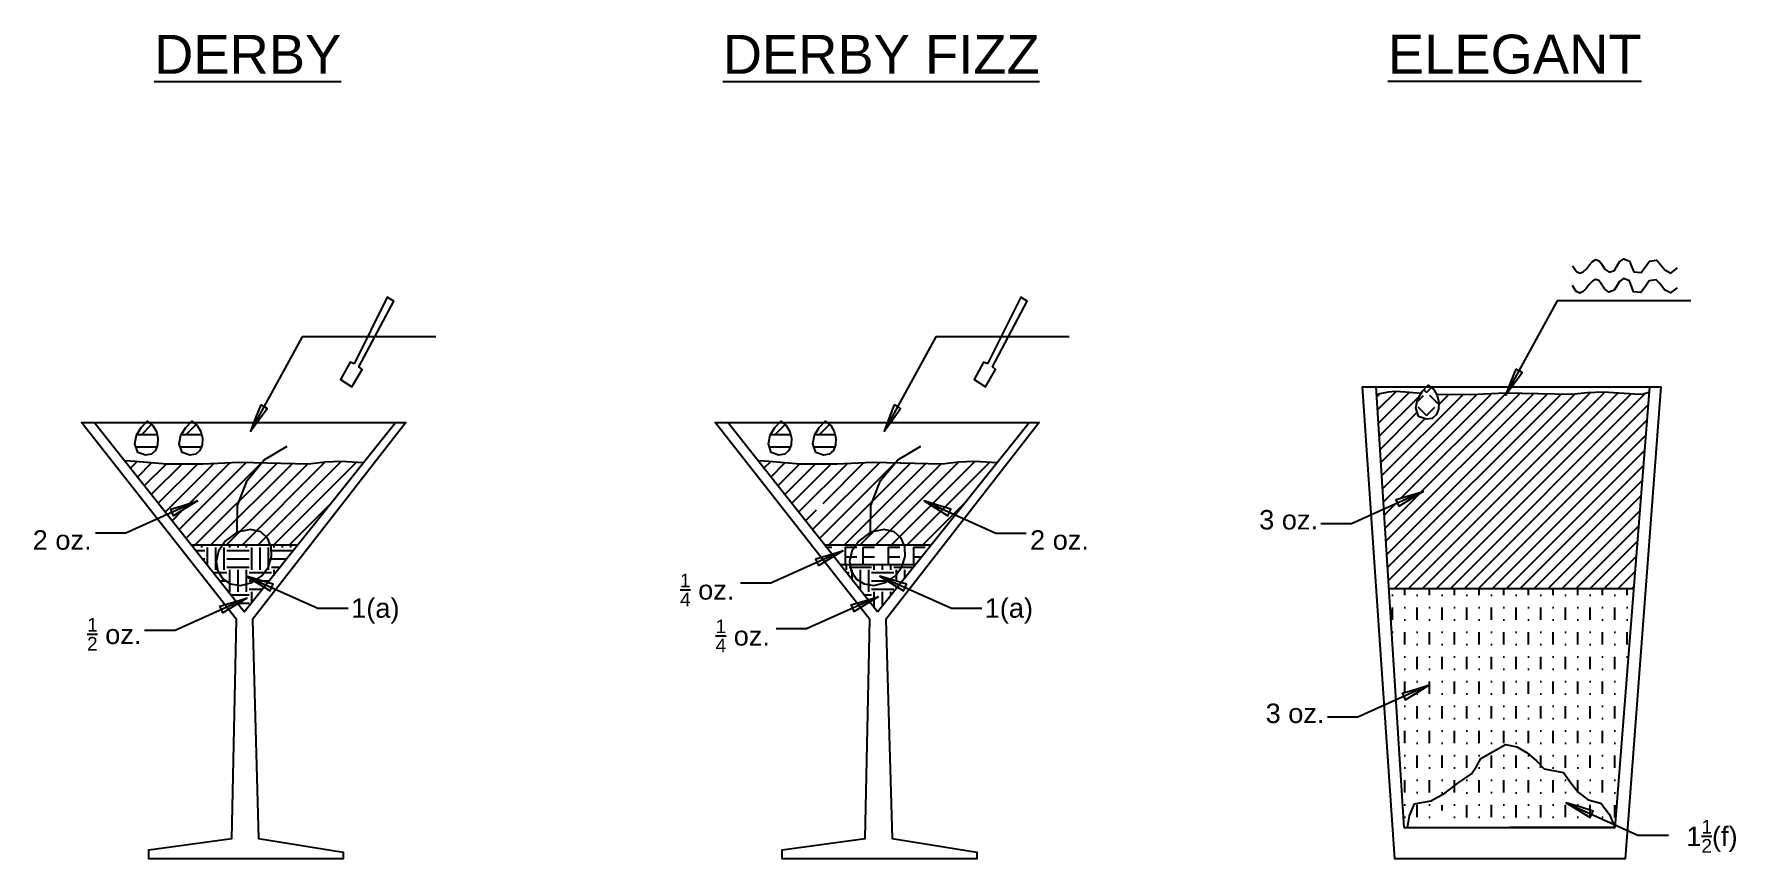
# Model space of a CAD drawing. Header units: metres. Extents: x 0 to 16.5, y 0 to 11.5.
# Drawn here: x 6.762 to 11.138, y 5.291 to 7.411 of the extents above; entities that cross this region are included whole.
import ezdxf

# ---------------------------------------------------------------- set-up
doc = ezdxf.new("R2010")
doc.units = ezdxf.units.M
for name, color, linetype in [('angostura', 23, 'Continuous'), ('bourbon - whiskey', 35, 'Continuous'), ('french (dry) vermouth', 160, 'Continuous'), ('italian (sweet) vermouth', 220, 'Continuous'), ('milk', 253, 'Continuous'), ('rum', 46, 'Continuous')]:
    doc.layers.add(name, color=color, linetype=linetype)
doc.styles.get("Standard").update_dxf_attribs({"font": 'arial.ttf'})
pattern_1 = [(0, (3e-17, 0.49759), (0.05715, 0.05715), [0.05715, -0.05715]), (0, (3e-17, 0.51902), (0.05715, 0.05715), [0.05715, -0.05715]), (0, (3e-17, 0.54045), (0.05715, 0.05715), [0.05715, -0.05715]), (90, (0.007144, 0.547594), (-0.05715, 0.05715), [0.05715, -0.05715]), (90, (0.028575, 0.547594), (-0.05715, 0.05715), [0.05715, -0.05715]), (90, (0.050006, 0.547594), (-0.05715, 0.05715), [0.05715, -0.05715])]

# ---------------------------------------------------------------- blocks, each defined once
blk = doc.blocks.new('A$C17891CB8')
for points in [[(0, 0), (0.001, 0.06819), (0.0256, 0.13222), (0.0697, 0.18533), (0.1289, 0.22087)], [(0, 0), (-0.0306, -0.02332), (-0.048, -0.04942), (-0.0539, -0.07585), (-0.0497, -0.10026), (-0.0368, -0.12028), (-0.0169, -0.13352), (0.0087, -0.13759), (0.0384, -0.1301), (0.064, -0.11257), (0.0807, -0.0893), (0.0887, -0.06331), (0.0879, -0.03771), (0.0785, -0.01546), (0.0607, 0.00027), (0.0345, 0.00645), (0, 0)]]:
    blk.add_lwpolyline(points)
blk = doc.blocks.new('A$C7EF233EF')
for points in [[(0.26617, 0.17318), (0.25609, 0.17746), (0.23156, 0.13265), (0.26064, 0.11371), (0.28679, 0.15847), (0.27865, 0.16498), (0.368, 0.33414), (0.35152, 0.34446), (0.26617, 0.17318)], [(0.02632, 0.06722), (0.01313, 0.03364), (0, 0), (0.02132, 0.02912), (0.0426, 0.05826), (0.03446, 0.06276), (0.02632, 0.06722)], [(0.02632, 0.06722), (0.01313, 0.03364), (0, 0), (0.02132, 0.02912), (0.0426, 0.05826), (0.03446, 0.06276), (0.02632, 0.06722)]]:
    blk.add_lwpolyline(points, close=True)
blk.add_lwpolyline([(0.47635, 0.24257), (0.13309, 0.24257), (0, 0)])
blk = doc.blocks.new('A$C3C0D392B')
blk.add_lwpolyline([(0, 0), (-0.18425, -0.0829), (-0.26258, -0.0829)])
blk.add_lwpolyline([(-0.06532, -0.02941), (-0.06912, -0.02084), (-0.03455, -0.01042), (0, 0), (-0.0307, -0.01893), (-0.06147, -0.03788), (-0.06532, -0.02941)], close=True)
blk = doc.blocks.new('A$C2BFB470F')
blk.add_lwpolyline([(-0.3023, -0.00108), (-0.2964, 0.03386), (-0.2819, 0.06858), (-0.2343, 0.07792), (-0.1936, 0.10049), (-0.1555, 0.12913), (-0.1156, 0.15663), (-0.101, 0.17833), (-0.0882, 0.20123), (-0.0167, 0.24283), (0.0172, 0.23553), (0.0471, 0.21853), (0.0737, 0.19563), (0.0972, 0.17093), (0.1531, 0.16013), (0.1745, 0.13013), (0.1975, 0.10183), (0.2256, 0.0804), (0.2619, 0.07097), (0.2882, 0.0383), (0.3033, -0.00006), (0, 0), (-0.3023, -0.00108)])
blk = doc.blocks.new('A$C58052D40')
for points in [[(0.18923, 0.79742), (0.199, 0.78245), (0.20806, 0.77823), (0.21658, 0.78174), (0.22477, 0.78999), (0.23274, 0.80003), (0.24072, 0.80877), (0.24886, 0.81332), (0.25737, 0.81061), (0.26345, 0.80209), (0.27202, 0.78918), (0.28315, 0.78077), (0.29693, 0.78549), (0.30251, 0.79499), (0.31, 0.80774), (0.32069, 0.81538), (0.33577, 0.80963), (0.34093, 0.79607), (0.34662, 0.78159), (0.36518, 0.77985), (0.37613, 0.79385), (0.38688, 0.80931), (0.40488, 0.81175), (0.41368, 0.80263), (0.42622, 0.78685), (0.44156, 0.77854), (0.45887, 0.792)], [(0.45838, 0.74121), (0.44108, 0.72782), (0.42572, 0.73606), (0.41313, 0.75191), (0.40434, 0.76102), (0.38633, 0.75857), (0.37565, 0.74311), (0.36469, 0.72911), (0.34613, 0.7308), (0.34038, 0.74528), (0.33523, 0.75891), (0.32015, 0.76466), (0.30945, 0.757), (0.30197, 0.74425), (0.29644, 0.73477), (0.28266, 0.73004), (0.27154, 0.73845), (0.26291, 0.75131), (0.25683, 0.75982), (0.24831, 0.76254), (0.24023, 0.75803), (0.23226, 0.74925), (0.22423, 0.73927), (0.21609, 0.73102), (0.20751, 0.72749), (0.19845, 0.73173), (0.18874, 0.7467)], [(0.493, 0.70731), (0.14973, 0.70731), (0.0167, 0.46474)]]:
    blk.add_lwpolyline(points)
blk.add_lwpolyline([(0.04297, 0.53202), (0.02983, 0.49838), (0.0167, 0.46474), (0.03797, 0.49393), (0.0593, 0.52306), (0.05116, 0.52757), (0.04297, 0.53202)], close=True)

msp = doc.modelspace()

# ---------------------------------------------------------------- hatches: boundary and pattern name
at = {"layer": 'angostura'}
h = msp.add_hatch(dxfattribs=at)
h.set_pattern_fill('DOLMIT', color=256, scale=0.005, style=0)
h.set_pattern_definition([(0, (-1.628907, 0), (0, 0.03175), []), (45, (-1.62891, 0), (-0.06349996, 0.06349996), [0.0449013, -0.0898025])])
h.paths.add_polyline_path([(7.0766, 6.3897), (7.0674, 6.4052), (7.0583, 6.4124), (7.0495, 6.4124), (7.0379, 6.4001), (7.0258, 6.3801), (7.0213, 6.3582), (7.0287, 6.3359), (7.0485, 6.3288), (7.0638, 6.3312), (7.0742, 6.3408), (7.0799, 6.3552), (7.0808, 6.3722)])
h.paths.add_polyline_path([(7.0533, 6.4165), (7.0495, 6.4124), (7.0583, 6.4124)])
h = msp.add_hatch(dxfattribs=at)
h.set_pattern_fill('DOLMIT', color=256, scale=0.005, style=0)
h.set_pattern_definition([(0, (-1.514807, 0), (0, 0.03175), []), (45, (-1.51481, 0), (-0.06349996, 0.06349996), [0.0449013, -0.0898025])])
h.paths.add_polyline_path([(7.1907, 6.3897), (7.1815, 6.4052), (7.1724, 6.4124), (7.1636, 6.4124), (7.152, 6.4001), (7.1399, 6.3801), (7.1354, 6.3582), (7.1428, 6.3359), (7.1626, 6.3288), (7.1779, 6.3312), (7.1883, 6.3408), (7.194, 6.3552), (7.1949, 6.3722)])
h.paths.add_polyline_path([(7.1674, 6.4165), (7.1636, 6.4124), (7.1724, 6.4124)])
h = msp.add_hatch(dxfattribs=at)
h.set_pattern_fill('DOLMIT', color=256, scale=0.005, style=0)
h.paths.add_polyline_path([(8.7055, 6.3897), (8.6963, 6.4052), (8.6872, 6.4124), (8.6784, 6.4124), (8.6668, 6.4001), (8.6547, 6.3801), (8.6502, 6.3582), (8.6576, 6.3359), (8.6774, 6.3288), (8.6927, 6.3312), (8.7031, 6.3408), (8.7088, 6.3552), (8.7097, 6.3722)])
h.paths.add_polyline_path([(8.6822, 6.4165), (8.6784, 6.4124), (8.6872, 6.4124)])
h = msp.add_hatch(dxfattribs=at)
h.set_pattern_fill('DOLMIT', color=256, scale=0.005, style=0)
h.set_pattern_definition([(0, (0.1141, 0), (0, 0.03175), []), (45, (0.1141, 0), (-0.06349996, 0.06349996), [0.0449013, -0.0898025])])
h.paths.add_polyline_path([(8.8196, 6.3897), (8.8104, 6.4052), (8.8013, 6.4124), (8.7925, 6.4124), (8.7809, 6.4001), (8.7688, 6.3801), (8.7643, 6.3582), (8.7717, 6.3359), (8.7915, 6.3288), (8.8068, 6.3312), (8.8172, 6.3408), (8.8229, 6.3552), (8.8238, 6.3722)])
h.paths.add_polyline_path([(8.7963, 6.4165), (8.7925, 6.4124), (8.8013, 6.4124)])
at = {"layer": 'bourbon - whiskey'}
h = msp.add_hatch(dxfattribs=at)
h.set_pattern_fill('ANSI31', color=256, scale=0.008, style=0)
h.paths.add_polyline_path([(10.9152, 6.4906), (10.8959, 6.4859), (10.8769, 6.4866), (10.7965, 6.4915), (10.7562, 6.4899), (10.7157, 6.4852), (10.5447, 6.4891), (10.4555, 6.485), (10.3682, 6.4852), (10.3702, 6.4818), (10.3744, 6.4643), (10.3735, 6.4473), (10.3678, 6.4329), (10.3574, 6.4233), (10.3421, 6.4209), (10.3223, 6.428), (10.3149, 6.4503), (10.3194, 6.4722), (10.3291, 6.4883), (10.2877, 6.4918), (10.2755, 6.4926), (10.263, 6.4934), (10.2447, 6.4918), (10.2145, 6.4855), (10.2131, 6.4852), (10.232, 6.1898), (10.2681, 6.206), (10.2643, 6.2146), (10.2989, 6.225), (10.3335, 6.2354), (10.3028, 6.2165), (10.272, 6.1975), (10.2681, 6.206), (10.232, 6.1898), (10.2452, 5.985), (10.8755, 5.985)])
h = msp.add_hatch(dxfattribs=at)
h.set_pattern_fill('ANSI31', color=256, scale=0.009, style=0)
h.set_pattern_definition([(45, (3e-17, 0.497587), (-0.02020558, 0.02020558), [])])
h.paths.add_polyline_path([(7.6093, 6.3095), (7.5522, 6.3129), (7.5103, 6.3113), (7.4681, 6.3066), (7.29, 6.3105), (7.1971, 6.3065), (7.1035, 6.3066), (7.0223, 6.3132), (7.0095, 6.314), (6.9965, 6.3148), (6.9944, 6.3146), (7.1043, 6.1757), (7.1172, 6.1815), (7.1134, 6.1901), (7.148, 6.2005), (7.1825, 6.2109), (7.1518, 6.192), (7.1211, 6.173), (7.1172, 6.1815), (7.1043, 6.1757), (7.1659, 6.098), (7.4398, 6.098)])
h = msp.add_hatch(dxfattribs=at)
h.set_pattern_fill('ANSI31', color=256, scale=0.009, style=0)
h.set_pattern_definition([(45, (1.628907, 0.497587), (-0.02020558, 0.02020558), [])])
h.paths.add_polyline_path([(9.2382, 6.3095), (9.1811, 6.3129), (9.1392, 6.3113), (9.097, 6.3066), (8.9189, 6.3105), (8.826, 6.3065), (8.7324, 6.3066), (8.6512, 6.3132), (8.6384, 6.314), (8.6254, 6.3148), (8.6233, 6.3146), (8.7332, 6.1757), (8.7461, 6.1815), (8.7423, 6.1901), (8.7769, 6.2005), (8.8114, 6.2109), (8.7807, 6.192), (8.75, 6.173), (8.7461, 6.1815), (8.7332, 6.1757), (8.7948, 6.098), (9.0687, 6.098)])
at = {"layer": 'french (dry) vermouth'}
h = msp.add_hatch(dxfattribs=at)
h.set_pattern_fill('F', color=256, scale=0.5, style=0, pattern_type=2)
h.set_pattern_definition([(0, (0.8477, 0.507), (0, 0.5), [0.03, -0.47]), (270, (0.8477, 0.532), (0.5, -9e-17), [0.05, -0.45]), (0, (0.8477, 0.532), (0, 0.5), [0.03, -0.47]), (0, (0.8477, 0.567), (0, 0.5), [0.03, -0.47]), (270, (0.8477, 0.592), (0.5, -9e-17), [0.05, -0.45]), (0, (0.8477, 0.592), (0, 0.5), [0.03, -0.47]), (0, (0.8477, 0.627), (0, 0.5), [0.03, -0.47]), (270, (0.8477, 0.652), (0.5, -9e-17), [0.05, -0.45]), (0, (0.8477, 0.652), (0, 0.5), [0.03, -0.47]), (0, (0.8477, 0.687), (0, 0.5), [0.03, -0.47]), (270, (0.8477, 0.712), (0.5, -9e-17), [0.05, -0.45]), (0, (0.8477, 0.712), (0, 0.5), [0.03, -0.47]), (0, (0.8477, 0.747), (0, 0.5), [0.03, -0.47]), (270, (0.8477, 0.772), (0.5, -9e-17), [0.05, -0.45]), (0, (0.8477, 0.772), (0, 0.5), [0.03, -0.47]), (0, (0.8477, 0.807), (0, 0.5), [0.03, -0.47]), (270, (0.8477, 0.832), (0.5, -9e-17), [0.05, -0.45]), (0, (0.8477, 0.832), (0, 0.5), [0.03, -0.47]), (270, (0.8477, 0.892), (0.5, -9e-17), [0.05, -0.45]), (0, (0.7827, 0.507), (0, 0.5), [0.03, -0.47]), (270, (0.7827, 0.532), (0.5, -9e-17), [0.05, -0.45]), (0, (0.7827, 0.532), (0, 0.5), [0.03, -0.47]), (0, (0.7827, 0.567), (0, 0.5), [0.03, -0.47]), (270, (0.7827, 0.592), (0.5, -9e-17), [0.05, -0.45]), (0, (0.7827, 0.592), (0, 0.5), [0.03, -0.47]), (0, (0.7827, 0.627), (0, 0.5), [0.03, -0.47]), (270, (0.7827, 0.652), (0.5, -9e-17), [0.05, -0.45]), (0, (0.7827, 0.652), (0, 0.5), [0.03, -0.47]), (0, (0.7827, 0.687), (0, 0.5), [0.03, -0.47]), (270, (0.7827, 0.712), (0.5, -9e-17), [0.05, -0.45]), (0, (0.7827, 0.712), (0, 0.5), [0.03, -0.47]), (0, (0.7827, 0.747), (0, 0.5), [0.03, -0.47]), (270, (0.7827, 0.772), (0.5, -9e-17), [0.05, -0.45]), (0, (0.7827, 0.772), (0, 0.5), [0.03, -0.47]), (0, (0.7827, 0.807), (0, 0.5), [0.03, -0.47]), (270, (0.7827, 0.832), (0.5, -9e-17), [0.05, -0.45]), (0, (0.7827, 0.832), (0, 0.5), [0.03, -0.47]), (270, (0.7827, 0.892), (0.5, -9e-17), [0.05, -0.45]), (0, (0.7177, 0.507), (0, 0.5), [0.03, -0.47]), (270, (0.7177, 0.532), (0.5, -9e-17), [0.05, -0.45]), (0, (0.7177, 0.532), (0, 0.5), [0.03, -0.47]), (0, (0.7177, 0.567), (0, 0.5), [0.03, -0.47]), (270, (0.7177, 0.592), (0.5, -9e-17), [0.05, -0.45]), (0, (0.7177, 0.592), (0, 0.5), [0.03, -0.47]), (0, (0.7177, 0.627), (0, 0.5), [0.03, -0.47]), (270, (0.7177, 0.652), (0.5, -9e-17), [0.05, -0.45]), (0, (0.7177, 0.652), (0, 0.5), [0.03, -0.47]), (0, (0.7177, 0.687), (0, 0.5), [0.03, -0.47]), (270, (0.7177, 0.712), (0.5, -9e-17), [0.05, -0.45]), (0, (0.7177, 0.712), (0, 0.5), [0.03, -0.47]), (0, (0.7177, 0.747), (0, 0.5), [0.03, -0.47]), (270, (0.7177, 0.772), (0.5, -9e-17), [0.05, -0.45]), (0, (0.7177, 0.772), (0, 0.5), [0.03, -0.47]), (0, (0.7177, 0.807), (0, 0.5), [0.03, -0.47]), (270, (0.7177, 0.832), (0.5, -9e-17), [0.05, -0.45]), (0, (0.7177, 0.832), (0, 0.5), [0.03, -0.47]), (270, (0.7177, 0.892), (0.5, -9e-17), [0.05, -0.45]), (0, (0.6527, 0.507), (0, 0.5), [0.03, -0.47]), (270, (0.6527, 0.532), (0.5, -9e-17), [0.05, -0.45]), (0, (0.6527, 0.532), (0, 0.5), [0.03, -0.47]), (0, (0.6527, 0.567), (0, 0.5), [0.03, -0.47]), (270, (0.6527, 0.592), (0.5, -9e-17), [0.05, -0.45]), (0, (0.6527, 0.592), (0, 0.5), [0.03, -0.47]), (0, (0.6527, 0.627), (0, 0.5), [0.03, -0.47]), (270, (0.6527, 0.652), (0.5, -9e-17), [0.05, -0.45]), (0, (0.6527, 0.652), (0, 0.5), [0.03, -0.47]), (0, (0.6527, 0.687), (0, 0.5), [0.03, -0.47]), (270, (0.6527, 0.712), (0.5, -9e-17), [0.05, -0.45]), (0, (0.6527, 0.712), (0, 0.5), [0.03, -0.47]), (0, (0.6527, 0.747), (0, 0.5), [0.03, -0.47]), (270, (0.6527, 0.772), (0.5, -9e-17), [0.05, -0.45]), (0, (0.6527, 0.772), (0, 0.5), [0.03, -0.47]), (0, (0.6527, 0.807), (0, 0.5), [0.03, -0.47]), (270, (0.6527, 0.832), (0.5, -9e-17), [0.05, -0.45]), (0, (0.6527, 0.832), (0, 0.5), [0.03, -0.47]), (270, (0.6527, 0.892), (0.5, -9e-17), [0.05, -0.45]), (0, (0.5877, 0.507), (0, 0.5), [0.03, -0.47]), (270, (0.5877, 0.532), (0.5, -9e-17), [0.05, -0.45]), (0, (0.5877, 0.532), (0, 0.5), [0.03, -0.47]), (0, (0.5877, 0.567), (0, 0.5), [0.03, -0.47]), (270, (0.5877, 0.592), (0.5, -9e-17), [0.05, -0.45]), (0, (0.5877, 0.592), (0, 0.5), [0.03, -0.47]), (0, (0.5877, 0.627), (0, 0.5), [0.03, -0.47]), (270, (0.5877, 0.652), (0.5, -9e-17), [0.05, -0.45]), (0, (0.5877, 0.652), (0, 0.5), [0.03, -0.47]), (0, (0.5877, 0.687), (0, 0.5), [0.03, -0.47]), (270, (0.5877, 0.712), (0.5, -9e-17), [0.05, -0.45]), (0, (0.5877, 0.712), (0, 0.5), [0.03, -0.47]), (0, (0.5877, 0.747), (0, 0.5), [0.03, -0.47]), (270, (0.5877, 0.772), (0.5, -9e-17), [0.05, -0.45]), (0, (0.5877, 0.772), (0, 0.5), [0.03, -0.47]), (0, (0.5877, 0.807), (0, 0.5), [0.03, -0.47]), (270, (0.5877, 0.832), (0.5, -9e-17), [0.05, -0.45]), (0, (0.5877, 0.832), (0, 0.5), [0.03, -0.47]), (270, (0.5877, 0.892), (0.5, -9e-17), [0.05, -0.45]), (0, (0.5227, 0.507), (0, 0.5), [0.03, -0.47]), (270, (0.5227, 0.532), (0.5, -9e-17), [0.05, -0.45]), (0, (0.5227, 0.532), (0, 0.5), [0.03, -0.47]), (0, (0.5227, 0.567), (0, 0.5), [0.03, -0.47]), (270, (0.5227, 0.592), (0.5, -9e-17), [0.05, -0.45]), (0, (0.5227, 0.592), (0, 0.5), [0.03, -0.47]), (0, (0.5227, 0.627), (0, 0.5), [0.03, -0.47]), (270, (0.5227, 0.652), (0.5, -9e-17), [0.05, -0.45]), (0, (0.5227, 0.652), (0, 0.5), [0.03, -0.47]), (0, (0.5227, 0.687), (0, 0.5), [0.03, -0.47]), (270, (0.5227, 0.712), (0.5, -9e-17), [0.05, -0.45]), (0, (0.5227, 0.712), (0, 0.5), [0.03, -0.47]), (0, (0.5227, 0.747), (0, 0.5), [0.03, -0.47]), (270, (0.5227, 0.772), (0.5, -9e-17), [0.05, -0.45]), (0, (0.5227, 0.772), (0, 0.5), [0.03, -0.47]), (0, (0.5227, 0.807), (0, 0.5), [0.03, -0.47]), (270, (0.5227, 0.832), (0.5, -9e-17), [0.05, -0.45]), (0, (0.5227, 0.832), (0, 0.5), [0.03, -0.47]), (270, (0.5227, 0.892), (0.5, -9e-17), [0.05, -0.45]), (0, (0.4577, 0.507), (0, 0.5), [0.03, -0.47]), (270, (0.4577, 0.532), (0.5, -9e-17), [0.05, -0.45]), (0, (0.4577, 0.532), (0, 0.5), [0.03, -0.47]), (0, (0.4577, 0.567), (0, 0.5), [0.03, -0.47]), (270, (0.4577, 0.592), (0.5, -9e-17), [0.05, -0.45]), (0, (0.4577, 0.592), (0, 0.5), [0.03, -0.47]), (0, (0.4577, 0.627), (0, 0.5), [0.03, -0.47]), (270, (0.4577, 0.652), (0.5, -9e-17), [0.05, -0.45]), (0, (0.4577, 0.652), (0, 0.5), [0.03, -0.47]), (0, (0.4577, 0.687), (0, 0.5), [0.03, -0.47]), (270, (0.4577, 0.712), (0.5, -9e-17), [0.05, -0.45]), (0, (0.4577, 0.712), (0, 0.5), [0.03, -0.47]), (0, (0.4577, 0.747), (0, 0.5), [0.03, -0.47]), (270, (0.4577, 0.772), (0.5, -9e-17), [0.05, -0.45]), (0, (0.4577, 0.772), (0, 0.5), [0.03, -0.47]), (0, (0.4577, 0.807), (0, 0.5), [0.03, -0.47]), (270, (0.4577, 0.832), (0.5, -9e-17), [0.05, -0.45]), (0, (0.4577, 0.832), (0, 0.5), [0.03, -0.47]), (270, (0.4577, 0.892), (0.5, -9e-17), [0.05, -0.45]), (0, (0.3927, 0.507), (0, 0.5), [0.03, -0.47]), (270, (0.3927, 0.532), (0.5, -9e-17), [0.05, -0.45]), (0, (0.3927, 0.532), (0, 0.5), [0.03, -0.47]), (0, (0.3927, 0.567), (0, 0.5), [0.03, -0.47]), (270, (0.3927, 0.592), (0.5, -9e-17), [0.05, -0.45]), (0, (0.3927, 0.592), (0, 0.5), [0.03, -0.47]), (0, (0.3927, 0.627), (0, 0.5), [0.03, -0.47]), (270, (0.3927, 0.652), (0.5, -9e-17), [0.05, -0.45]), (0, (0.3927, 0.652), (0, 0.5), [0.03, -0.47]), (0, (0.3927, 0.687), (0, 0.5), [0.03, -0.47]), (270, (0.3927, 0.712), (0.5, -9e-17), [0.05, -0.45]), (0, (0.3927, 0.712), (0, 0.5), [0.03, -0.47]), (0, (0.3927, 0.747), (0, 0.5), [0.03, -0.47]), (270, (0.3927, 0.772), (0.5, -9e-17), [0.05, -0.45]), (0, (0.3927, 0.772), (0, 0.5), [0.03, -0.47]), (0, (0.3927, 0.807), (0, 0.5), [0.03, -0.47]), (270, (0.3927, 0.832), (0.5, -9e-17), [0.05, -0.45]), (0, (0.3927, 0.832), (0, 0.5), [0.03, -0.47]), (270, (0.3927, 0.892), (0.5, -9e-17), [0.05, -0.45])])
h.paths.add_polyline_path([(9.0687, 6.098), (8.7948, 6.098), (8.835, 6.0476), (9.0284, 6.0476)])
at = {"layer": 'italian (sweet) vermouth'}
h = msp.add_hatch(dxfattribs=at)
h.set_pattern_fill('EARTH', color=256, scale=0.009, style=0)
h.set_pattern_definition(pattern_1)
h.paths.add_polyline_path([(7.1659, 6.098), (7.3021, 5.926), (7.4398, 6.098)])
h = msp.add_hatch(dxfattribs=at)
h.set_pattern_fill('EARTH', color=256, scale=0.009, style=0)
h.set_pattern_definition(pattern_1)
h.paths.add_polyline_path([(8.9065, 5.9568), (8.9327, 5.9647), (8.9109, 5.9513), (8.931, 5.926), (8.982, 5.9897), (8.9672, 5.9989), (8.9573, 6.005), (8.9515, 6.001), (8.9218, 5.9935), (8.8962, 5.9975), (8.8763, 6.0108), (8.8634, 6.0308), (8.8605, 6.0476), (8.8347, 6.0476)])
h.paths.add_polyline_path([(8.8962, 5.9975), (8.9218, 5.9935), (8.9515, 6.001), (8.9573, 6.005), (8.9365, 6.0178), (8.964, 6.0095), (8.9771, 6.0185), (8.9938, 6.0418), (8.9956, 6.0476), (8.8605, 6.0476), (8.8634, 6.0308), (8.8763, 6.0108)])
h.paths.add_polyline_path([(8.9771, 6.0185), (8.964, 6.0095), (8.9711, 6.0074), (8.9913, 6.0013), (9.0284, 6.0476), (8.9956, 6.0476), (8.9938, 6.0418)])
at = {"layer": 'milk'}
h = msp.add_hatch(dxfattribs=at)
h.set_pattern_fill('MUDST', color=256, scale=0.005, angle=90, style=0)
h.paths.add_polyline_path([(10.8755, 5.985), (10.2452, 5.985), (10.2635, 5.6989), (10.2848, 5.7084), (10.281, 5.717), (10.3156, 5.7274), (10.3501, 5.7378), (10.3194, 5.7189), (10.2887, 5.7), (10.2848, 5.7084), (10.2635, 5.6989), (10.2845, 5.3715), (10.3037, 5.3715), (10.3739, 5.4031), (10.3701, 5.4117), (10.4047, 5.4221), (10.4393, 5.4325), (10.4086, 5.4136), (10.3778, 5.3946), (10.3739, 5.4031), (10.3037, 5.3715), (10.8273, 5.3715)])
at = {"layer": 'rum'}
h = msp.add_hatch(dxfattribs=at)
h.set_pattern_fill('ANGLE', color=256, scale=0.006, angle=45, style=0)
h.set_pattern_definition([(45, (0, 0), (-0.02963485, 0.02963485), [0.03048, -0.01143]), (135, (0, 0), (-0.02963485, -0.02963485), [0.03048, -0.01143])])
h.paths.add_polyline_path([(10.3291, 6.4883), (10.3194, 6.4722), (10.3149, 6.4503), (10.3223, 6.428), (10.3421, 6.4209), (10.3574, 6.4233), (10.3678, 6.4329), (10.3735, 6.4473), (10.3744, 6.4643), (10.3702, 6.4818), (10.3682, 6.4852), (10.3655, 6.4852)])
h.paths.add_polyline_path([(10.3655, 6.4852), (10.3682, 6.4852), (10.361, 6.4973), (10.3519, 6.5045), (10.3431, 6.5045), (10.3315, 6.4922), (10.3291, 6.4883)])

# ---------------------------------------------------------------- linework, layer by layer
for p, q in [((10.2119, 6.5045), (10.2845, 5.3715)), ((10.8273, 5.3715), (10.9163, 6.5045)), ((7.3021, 5.926), (6.917, 6.4124)), ((7.3021, 5.926), (7.6917, 6.4124)), ((8.931, 5.926), (8.5459, 6.4124)), ((8.931, 5.926), (9.3206, 6.4124)), ((7.1659, 6.098), (7.4398, 6.098)), ((8.7948, 6.098), (9.0687, 6.098)), ((8.8347, 6.0476), (9.0284, 6.0476)), ((10.8755, 5.985), (10.2452, 5.985)), ((10.2845, 5.3715), (10.8273, 5.3715)), ((10.8273, 5.3715), (10.5559, 5.3715))]:
    msp.add_line(p, q)
for points in [[(10.9163, 6.5045), (10.9447, 6.5045), (10.8533, 5.2905), (10.261, 5.2905), (10.178, 6.5045), (10.2119, 6.5045), (10.9163, 6.5045)], [(7.6917, 6.4124), (7.7179, 6.4124), (7.3237, 5.9064), (7.3394, 5.3435), (7.557, 5.3083), (7.557, 5.2905), (7.0569, 5.2905), (7.0569, 5.3141), (7.2706, 5.3435), (7.2824, 5.9064), (6.8844, 6.4124), (6.917, 6.4124), (7.6917, 6.4124)], [(9.3206, 6.4124), (9.3468, 6.4124), (8.9526, 5.9064), (8.9683, 5.3435), (9.1859, 5.3083), (9.1859, 5.2905), (8.6858, 5.2905), (8.6858, 5.3141), (8.8995, 5.3435), (8.9113, 5.9064), (8.5133, 6.4124), (8.5459, 6.4124), (9.3206, 6.4124)], [(7.1172, 6.1815), (7.1134, 6.1901), (7.148, 6.2005), (7.1825, 6.2109), (7.1518, 6.192), (7.1211, 6.173), (7.1172, 6.1815)], [(9.1158, 6.1815), (9.1196, 6.1901), (9.0851, 6.2005), (9.0505, 6.2109), (9.0812, 6.192), (9.112, 6.173), (9.1158, 6.1815)], [(8.776, 6.0535), (8.7722, 6.0621), (8.8067, 6.0725), (8.8413, 6.0829), (8.8106, 6.064), (8.7798, 6.045), (8.776, 6.0535)], [(7.373, 5.9884), (7.3768, 5.9969), (7.3422, 6.0074), (7.3076, 6.0178), (7.3383, 5.9989), (7.3691, 5.9799), (7.373, 5.9884)], [(9.0019, 5.9884), (9.0057, 5.9969), (8.9711, 6.0074), (8.9365, 6.0178), (8.9672, 5.9989), (8.998, 5.9799), (9.0019, 5.9884)], [(8.8673, 5.9353), (8.8635, 5.9439), (8.8981, 5.9543), (8.9327, 5.9647), (8.902, 5.9458), (8.8712, 5.9268), (8.8673, 5.9353)]]:
    msp.add_lwpolyline(points, close=True)
for points in [[(10.2131, 6.4852), (10.2145, 6.4855), (10.2447, 6.4918), (10.263, 6.4934), (10.2755, 6.4926), (10.2877, 6.4918), (10.3291, 6.4883)], [(10.3223, 6.428), (10.3149, 6.4503), (10.3194, 6.4722), (10.3315, 6.4922), (10.3469, 6.5086), (10.361, 6.4973), (10.3702, 6.4818), (10.3744, 6.4643), (10.3735, 6.4473), (10.3678, 6.4329), (10.3574, 6.4233), (10.3421, 6.4209), (10.3223, 6.428)], [(10.3682, 6.4852), (10.4555, 6.485), (10.5447, 6.4891), (10.7157, 6.4852), (10.7562, 6.4899), (10.7965, 6.4915), (10.8769, 6.4866), (10.8959, 6.4859), (10.9152, 6.4906)], [(7.0287, 6.3359), (7.0213, 6.3582), (7.0258, 6.3801), (7.0379, 6.4001), (7.0533, 6.4165), (7.0674, 6.4052), (7.0766, 6.3897), (7.0808, 6.3722), (7.0799, 6.3552), (7.0742, 6.3408), (7.0638, 6.3312), (7.0485, 6.3288), (7.0287, 6.3359)], [(7.143, 6.3359), (7.1355, 6.3582), (7.1399, 6.3801), (7.152, 6.4001), (7.1674, 6.4165), (7.1816, 6.4052), (7.1908, 6.3897), (7.1949, 6.3722), (7.1942, 6.3552), (7.1885, 6.3408), (7.1781, 6.3312), (7.1629, 6.3288), (7.143, 6.3359)], [(8.6576, 6.3359), (8.6502, 6.3582), (8.6547, 6.3801), (8.6668, 6.4001), (8.6822, 6.4165), (8.6963, 6.4052), (8.7055, 6.3897), (8.7097, 6.3722), (8.7088, 6.3552), (8.7031, 6.3408), (8.6927, 6.3312), (8.6774, 6.3288), (8.6576, 6.3359)], [(8.7719, 6.3359), (8.7644, 6.3582), (8.7688, 6.3801), (8.7809, 6.4001), (8.7963, 6.4165), (8.8105, 6.4052), (8.8197, 6.3897), (8.8238, 6.3722), (8.8231, 6.3552), (8.8174, 6.3408), (8.807, 6.3312), (8.7918, 6.3288), (8.7719, 6.3359)], [(6.9944, 6.3146), (6.9944, 6.3146), (6.9965, 6.3148), (7.0095, 6.314), (7.0223, 6.3132), (7.1035, 6.3066), (7.1971, 6.3065), (7.29, 6.3105), (7.4681, 6.3066), (7.5103, 6.3113), (7.5522, 6.3129), (7.6093, 6.3095), (7.6093, 6.3095), (7.6093, 6.3095), (7.6093, 6.3095)], [(8.6233, 6.3146), (8.6233, 6.3146), (8.6254, 6.3148), (8.6384, 6.314), (8.6512, 6.3132), (8.7324, 6.3066), (8.826, 6.3065), (8.9189, 6.3105), (9.097, 6.3066), (9.1392, 6.3113), (9.1811, 6.3129), (9.2382, 6.3095), (9.2382, 6.3095), (9.2382, 6.3095), (9.2382, 6.3095)], [(7.1825, 6.2109), (6.9983, 6.128), (6.9199, 6.128)], [(9.0505, 6.2109), (9.2348, 6.128), (9.3131, 6.128)], [(8.8413, 6.0829), (8.657, 6), (8.5787, 6)], [(7.3076, 6.0178), (7.4919, 5.9349), (7.5702, 5.9349)], [(8.9365, 6.0178), (9.1208, 5.9349), (9.1991, 5.9349)], [(8.9327, 5.9647), (8.7484, 5.8818), (8.6701, 5.8818)]]:
    msp.add_lwpolyline(points)

# ---------------------------------------------------------------- block references
for name, p in [('A$C58052D40', (10.5289, 6.0181)), ('A$C7EF233EF', (7.3188, 6.3907)), ('A$C7EF233EF', (8.9477, 6.3907)), ('A$C17891CB8', (7.2842, 6.1311)), ('A$C17891CB8', (8.9131, 6.1311)), ('A$C3C0D392B', (10.3335, 6.2354)), ('A$C3C0D392B', (7.3091, 5.961)), ('A$C3C0D392B', (10.3501, 5.7378))]:
    msp.add_blockref(name, p)
at = {"xscale": 0.8797621641865856, "yscale": 0.8797621641865856, "zscale": 0.8797621641865856}
msp.add_blockref('A$C2BFB470F', (10.5599, 5.3715), dxfattribs=at)
at = {"xscale": -1}
msp.add_blockref('A$C3C0D392B', (10.7018, 5.4346), dxfattribs=at)

# ---------------------------------------------------------------- texts
at = {"attachment_point": 5}
for s, insert, char_height, width in [('{\\LDERBY}', (7.3115, 7.3592), 0.1, 0.874829), ('{\\LDERBY FIZZ}', (8.9404, 7.3592), 0.1, 0.874829), ('{\\LELEGANT}', (10.5693, 7.3592), 0.1, 0.874829), ('3 oz.', (9.9879, 6.1623), 0.05, 0.298021), ('2 oz.', (6.8343, 6.1103), 0.05, 0.298021), ('2 oz.', (9.3988, 6.1103), 0.05, 0.298021), ('\\A1;{\\H0.7x;\\S1/4;} oz.', (8.493, 5.9823), 0.05, 0.298021), ('1(a)', (7.6397, 5.9282), 0.05, 0.298021), ('1(a)', (9.2686, 5.9282), 0.05, 0.298021), ('\\A1;{\\H0.7x;\\S1/2;} oz.', (6.9683, 5.8682), 0.05, 0.298021), ('\\A1;{\\H0.7x;\\S1/4;} oz.', (8.5844, 5.8641), 0.05, 0.298021), ('3 oz.', (10.0045, 5.6647), 0.05, 0.298021), ('\\A1;1{\\H0.7x;\\S1/2;}(f)', (11.0765, 5.3487), 0.05, 0.298021)]:
    msp.add_mtext(s, dxfattribs=dict(at, insert=insert, char_height=char_height, width=width))

doc.saveas('drawing.dxf')
